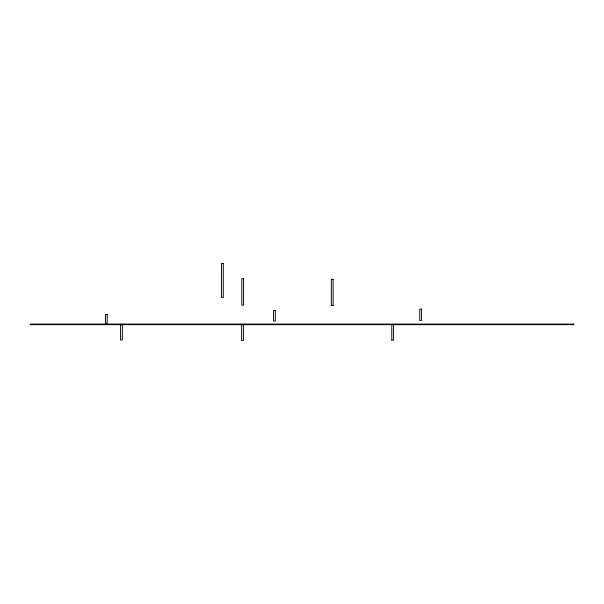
<?xml version="1.0" encoding="UTF-8"?>
<svg xmlns="http://www.w3.org/2000/svg" width="604" height="604" viewBox="0 0 604 604"><rect width="100%" height="100%" fill="white"/><g stroke="black" fill="none" stroke-linecap="round" stroke-linejoin="round"><path stroke-width="0.91" d="M333.091 279.388L331.339 279.388L331.324 305.594L333.091 305.594M391.8 324.371L393.551 324.371L393.566 340.12L391.8 340.12M391.785 324.371L391.785 340.12M333.106 279.388L333.106 305.594M223.276 263.412L221.525 263.412L221.509 297.598L223.276 297.598L223.291 263.412M243.586 278.655L241.834 278.655L241.819 305.224L243.586 305.224L243.601 278.655M421.471 309.127L419.72 309.127L419.704 320.46L421.471 320.46L421.486 309.127M275.311 310.403L273.559 310.403L273.544 321.094L275.311 321.094L275.326 310.403M107.195 314.397L105.443 314.397L105.428 323.095L107.195 323.095L107.21 314.397M573.8 324.069L30.2 324.069L30.2 324.665L573.8 324.665L573.8 324.069M122.333 324.371L120.581 324.371L120.566 339.999L122.333 339.999L122.348 324.371M243.397 324.371L241.645 324.371L241.63 340.588L243.397 340.588L243.412 324.371"/></g></svg>
